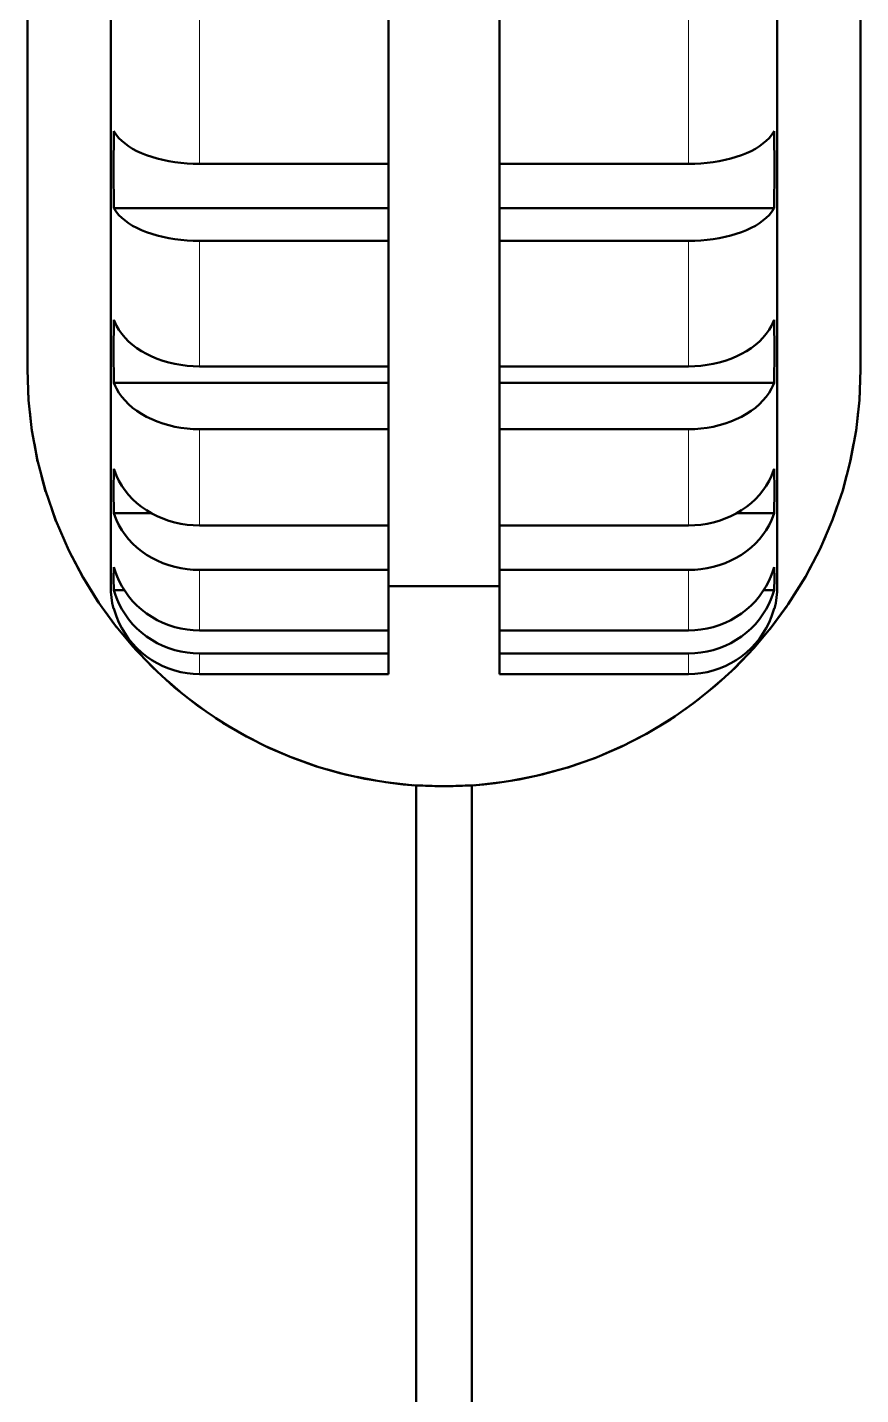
# Model space of a CAD drawing. Header units: millimetres. Extents: x -83 to 206, y -38 to 180.
# Drawn here: x 36.25 to 43.75, y 81.04 to 93.35 of the extents above; entities that cross this region are included whole.
import ezdxf

# ---------------------------------------------------------------- set-up
doc = ezdxf.new("R2010")
doc.units = ezdxf.units.MM
doc.layers.add('TANGENT', color=8, linetype='Continuous', lineweight=18)
doc.layers.add('VISIBLE', color=7, linetype='Continuous', lineweight=50)

msp = doc.modelspace()

# ---------------------------------------------------------------- linework, layer by layer
at = {"layer": 'TANGENT'}
for points in [[(37.8, 93.431), (37.8, 92.983)], [(42.2, 93.431), (42.2, 92.983)], [(37.8, 92.983), (37.8, 92.544)], [(42.2, 92.983), (42.2, 92.544)], [(37.8, 92.544), (37.8, 92.116)], [(42.2, 92.544), (42.2, 92.116)], [(37.8, 91.423), (37.8, 91.031)], [(42.2, 91.423), (42.2, 91.031)], [(37.8, 91.031), (37.8, 90.654)], [(42.2, 91.031), (42.2, 90.654)], [(37.8, 90.654), (37.8, 90.294)], [(42.2, 90.654), (42.2, 90.294)], [(37.8, 89.728), (37.8, 89.419)], [(42.2, 89.728), (42.2, 89.419)], [(37.8, 89.419), (37.8, 89.13)], [(42.2, 89.419), (42.2, 89.13)], [(37.8, 89.13), (37.8, 88.862)], [(42.2, 89.13), (42.2, 88.862)], [(37.8, 88.462), (37.8, 88.256)], [(42.2, 88.462), (42.2, 88.256)], [(37.8, 88.256), (37.8, 88.074)], [(42.2, 88.256), (42.2, 88.074)], [(37.8, 88.074), (37.8, 87.917)], [(42.2, 88.074), (42.2, 87.917)], [(37.8, 87.71), (37.8, 87.622)], [(37.8, 87.622), (37.8, 87.56)], [(42.2, 87.71), (42.2, 87.622)], [(42.2, 87.622), (42.2, 87.56)], [(37.8, 87.56), (37.8, 87.524)], [(42.2, 87.56), (42.2, 87.524)]]:
    msp.add_lwpolyline(points, dxfattribs=at)
at = {"layer": 'VISIBLE'}
for points in [[(37, 93.745), (37, 93.202)], [(43, 93.745), (43, 93.202)], [(36.25, 90.265), (36.25, 93.506)], [(39.5, 92.983), (39.5, 93.431)], [(40.5, 92.983), (40.5, 93.431)], [(43.75, 90.265), (43.75, 93.506)], [(37, 93.202), (37, 92.674)], [(43, 93.202), (43, 92.674)], [(39.5, 92.544), (39.5, 92.983)], [(40.5, 92.544), (40.5, 92.983)], [(37, 92.674), (37, 92.165)], [(43, 92.674), (43, 92.165)], [(39.5, 92.116), (39.5, 92.544)], [(40.5, 92.116), (40.5, 92.544)], [(37.028, 92.411), (37.025, 92.065)], [(37.039, 92.393), (37.028, 92.411)], [(42.961, 92.393), (42.972, 92.411)], [(42.972, 92.411), (42.975, 92.065)], [(37.052, 92.375), (37.039, 92.393)], [(37.074, 92.348), (37.052, 92.375)], [(37.1, 92.323), (37.074, 92.348)], [(37.129, 92.299), (37.1, 92.323)], [(37.161, 92.275), (37.129, 92.299)], [(42.839, 92.275), (42.871, 92.299)], [(42.871, 92.299), (42.9, 92.323)], [(42.9, 92.323), (42.926, 92.348)], [(42.926, 92.348), (42.948, 92.375)], [(42.948, 92.375), (42.961, 92.393)], [(37, 92.165), (37, 91.677)], [(37.197, 92.253), (37.161, 92.275)], [(37.236, 92.232), (37.197, 92.253)], [(37.278, 92.213), (37.236, 92.232)], [(37.322, 92.195), (37.278, 92.213)], [(37.369, 92.179), (37.322, 92.195)], [(37.418, 92.165), (37.369, 92.179)], [(37.469, 92.152), (37.418, 92.165)], [(42.531, 92.152), (42.582, 92.165)], [(42.582, 92.165), (42.631, 92.179)], [(42.631, 92.179), (42.678, 92.195)], [(42.678, 92.195), (42.722, 92.213)], [(42.722, 92.213), (42.764, 92.232)], [(42.764, 92.232), (42.803, 92.253)], [(42.803, 92.253), (42.839, 92.275)], [(43, 92.165), (43, 91.677)], [(37.025, 92.065), (37.028, 91.719)], [(37.522, 92.141), (37.469, 92.152)], [(37.576, 92.132), (37.522, 92.141)], [(37.631, 92.125), (37.576, 92.132)], [(37.687, 92.12), (37.631, 92.125)], [(37.743, 92.117), (37.687, 92.12)], [(37.8, 92.116), (37.743, 92.117)], [(39.5, 92.116), (37.8, 92.116)], [(39.5, 92.116), (39.5, 91.719)], [(42.2, 92.116), (40.5, 92.116)], [(40.5, 92.116), (40.5, 91.719)], [(42.2, 92.116), (42.257, 92.117)], [(42.257, 92.117), (42.313, 92.12)], [(42.313, 92.12), (42.369, 92.125)], [(42.369, 92.125), (42.424, 92.132)], [(42.424, 92.132), (42.478, 92.141)], [(42.478, 92.141), (42.531, 92.152)], [(42.975, 92.065), (42.972, 91.719)], [(37, 91.677), (37, 91.214)], [(39.5, 91.719), (37.028, 91.719)], [(37.039, 91.7), (37.028, 91.719)], [(37.052, 91.682), (37.039, 91.7)], [(37.074, 91.656), (37.052, 91.682)], [(39.5, 91.423), (39.5, 91.719)], [(42.972, 91.719), (40.5, 91.719)], [(40.5, 91.423), (40.5, 91.719)], [(42.926, 91.656), (42.948, 91.682)], [(42.948, 91.682), (42.961, 91.7)], [(42.961, 91.7), (42.972, 91.719)], [(43, 91.677), (43, 91.214)], [(37.1, 91.63), (37.074, 91.656)], [(37.129, 91.606), (37.1, 91.63)], [(37.161, 91.583), (37.129, 91.606)], [(37.197, 91.56), (37.161, 91.583)], [(37.236, 91.54), (37.197, 91.56)], [(42.764, 91.54), (42.803, 91.56)], [(42.803, 91.56), (42.839, 91.583)], [(42.839, 91.583), (42.871, 91.606)], [(42.871, 91.606), (42.9, 91.63)], [(42.9, 91.63), (42.926, 91.656)], [(37.278, 91.52), (37.236, 91.54)], [(37.322, 91.503), (37.278, 91.52)], [(37.369, 91.486), (37.322, 91.503)], [(37.418, 91.472), (37.369, 91.486)], [(37.469, 91.459), (37.418, 91.472)], [(37.522, 91.448), (37.469, 91.459)], [(37.576, 91.439), (37.522, 91.448)], [(37.631, 91.432), (37.576, 91.439)], [(37.687, 91.427), (37.631, 91.432)], [(37.743, 91.424), (37.687, 91.427)], [(37.8, 91.423), (37.743, 91.424)], [(42.2, 91.423), (42.257, 91.424)], [(42.257, 91.424), (42.313, 91.427)], [(42.313, 91.427), (42.369, 91.432)], [(42.369, 91.432), (42.424, 91.439)], [(42.424, 91.439), (42.478, 91.448)], [(42.478, 91.448), (42.531, 91.459)], [(42.531, 91.459), (42.582, 91.472)], [(42.582, 91.472), (42.631, 91.486)], [(42.631, 91.486), (42.678, 91.503)], [(42.678, 91.503), (42.722, 91.52)], [(42.722, 91.52), (42.764, 91.54)], [(39.5, 91.423), (37.8, 91.423)], [(39.5, 91.031), (39.5, 91.423)], [(42.2, 91.423), (40.5, 91.423)], [(40.5, 91.031), (40.5, 91.423)], [(37, 91.214), (37, 90.778)], [(43, 91.214), (43, 90.778)], [(39.5, 90.654), (39.5, 91.031)], [(40.5, 90.654), (40.5, 91.031)], [(37, 90.778), (37, 90.371)], [(37.028, 90.712), (37.025, 90.429)], [(37.039, 90.686), (37.028, 90.712)], [(42.961, 90.686), (42.972, 90.712)], [(42.972, 90.712), (42.975, 90.429)], [(43, 90.778), (43, 90.371)], [(37.052, 90.66), (37.039, 90.686)], [(37.074, 90.623), (37.052, 90.66)], [(37.1, 90.587), (37.074, 90.623)], [(37.129, 90.552), (37.1, 90.587)], [(39.5, 90.654), (39.5, 90.146)], [(39.5, 90.294), (39.5, 90.654)], [(40.5, 90.654), (40.5, 90.146)], [(40.5, 90.294), (40.5, 90.654)], [(42.871, 90.552), (42.9, 90.587)], [(42.9, 90.587), (42.926, 90.623)], [(42.926, 90.623), (42.948, 90.66)], [(42.948, 90.66), (42.961, 90.686)], [(37.161, 90.519), (37.129, 90.552)], [(37.197, 90.488), (37.161, 90.519)], [(37.236, 90.459), (37.197, 90.488)], [(37.278, 90.431), (37.236, 90.459)], [(42.722, 90.431), (42.764, 90.459)], [(42.764, 90.459), (42.803, 90.488)], [(42.803, 90.488), (42.839, 90.519)], [(42.839, 90.519), (42.871, 90.552)], [(37, 90.371), (37, 89.995)], [(37.025, 90.429), (37.028, 90.146)], [(37.322, 90.406), (37.278, 90.431)], [(37.369, 90.383), (37.322, 90.406)], [(37.418, 90.363), (37.369, 90.383)], [(37.469, 90.345), (37.418, 90.363)], [(37.522, 90.33), (37.469, 90.345)], [(37.576, 90.317), (37.522, 90.33)], [(37.631, 90.307), (37.576, 90.317)], [(42.369, 90.307), (42.424, 90.317)], [(42.424, 90.317), (42.478, 90.33)], [(42.478, 90.33), (42.531, 90.345)], [(42.531, 90.345), (42.582, 90.363)], [(42.582, 90.363), (42.631, 90.383)], [(42.631, 90.383), (42.678, 90.406)], [(42.678, 90.406), (42.722, 90.431)], [(42.975, 90.429), (42.972, 90.146)], [(43, 90.371), (43, 89.995)], [(36.25, 90.265), (36.26, 89.991)], [(36.26, 89.988), (36.25, 90.265)], [(37.687, 90.3), (37.631, 90.307)], [(37.743, 90.296), (37.687, 90.3)], [(37.8, 90.294), (37.743, 90.296)], [(39.5, 90.294), (37.8, 90.294)], [(42.2, 90.294), (40.5, 90.294)], [(42.2, 90.294), (42.257, 90.296)], [(42.257, 90.296), (42.313, 90.3)], [(42.313, 90.3), (42.369, 90.307)], [(43.75, 90.265), (43.74, 89.991)], [(43.75, 90.265), (43.74, 89.988)], [(39.5, 90.146), (37.028, 90.146)], [(37.039, 90.12), (37.028, 90.146)], [(37.052, 90.094), (37.039, 90.12)], [(37.074, 90.057), (37.052, 90.094)], [(39.5, 89.728), (39.5, 90.146)], [(42.972, 90.146), (40.5, 90.146)], [(40.5, 89.728), (40.5, 90.146)], [(42.926, 90.057), (42.948, 90.094)], [(42.948, 90.094), (42.961, 90.12)], [(42.961, 90.12), (42.972, 90.146)], [(36.26, 89.991), (36.29, 89.718)], [(37, 89.995), (37, 89.653)], [(37.1, 90.021), (37.074, 90.057)], [(37.129, 89.987), (37.1, 90.021)], [(37.161, 89.954), (37.129, 89.987)], [(37.197, 89.922), (37.161, 89.954)], [(42.803, 89.922), (42.839, 89.954)], [(42.839, 89.954), (42.871, 89.987)], [(42.871, 89.987), (42.9, 90.021)], [(42.9, 90.021), (42.926, 90.057)], [(43, 89.995), (43, 89.653)], [(43.74, 89.991), (43.71, 89.718)], [(36.291, 89.712), (36.271, 89.892)], [(37.236, 89.893), (37.197, 89.922)], [(37.278, 89.866), (37.236, 89.893)], [(37.322, 89.84), (37.278, 89.866)], [(37.369, 89.818), (37.322, 89.84)], [(42.631, 89.818), (42.678, 89.84)], [(42.678, 89.84), (42.722, 89.866)], [(42.722, 89.866), (42.764, 89.893)], [(42.764, 89.893), (42.803, 89.922)], [(43.729, 89.892), (43.709, 89.712)], [(36.29, 89.718), (36.34, 89.447)], [(37.418, 89.797), (37.369, 89.818)], [(37.469, 89.779), (37.418, 89.797)], [(37.522, 89.764), (37.469, 89.779)], [(37.576, 89.751), (37.522, 89.764)], [(37.631, 89.741), (37.576, 89.751)], [(37.687, 89.734), (37.631, 89.741)], [(37.743, 89.73), (37.687, 89.734)], [(37.8, 89.728), (37.743, 89.73)], [(39.5, 89.728), (37.8, 89.728)], [(39.5, 89.419), (39.5, 89.728)], [(42.2, 89.728), (40.5, 89.728)], [(40.5, 89.419), (40.5, 89.728)], [(42.2, 89.728), (42.257, 89.73)], [(42.257, 89.73), (42.313, 89.734)], [(42.313, 89.734), (42.369, 89.741)], [(42.369, 89.741), (42.424, 89.751)], [(42.424, 89.751), (42.478, 89.764)], [(42.478, 89.764), (42.531, 89.779)], [(42.531, 89.779), (42.582, 89.797)], [(42.582, 89.797), (42.631, 89.818)], [(43.71, 89.718), (43.66, 89.447)], [(36.342, 89.439), (36.313, 89.596)], [(37, 89.653), (37, 89.347)], [(43, 89.653), (43, 89.347)], [(43.687, 89.596), (43.657, 89.439)], [(36.34, 89.447), (36.412, 89.176)], [(37, 89.347), (37, 89.078)], [(37.028, 89.373), (37.025, 89.173)], [(37.039, 89.341), (37.028, 89.373)], [(37.052, 89.31), (37.039, 89.341)], [(39.5, 89.13), (39.5, 89.419)], [(40.5, 89.13), (40.5, 89.419)], [(42.948, 89.31), (42.961, 89.341)], [(42.961, 89.341), (42.972, 89.373)], [(42.972, 89.373), (42.975, 89.173)], [(43, 89.347), (43, 89.078)], [(43.66, 89.447), (43.589, 89.178)], [(36.414, 89.168), (36.377, 89.307)], [(37.074, 89.264), (37.052, 89.31)], [(37.1, 89.22), (37.074, 89.264)], [(37.129, 89.178), (37.1, 89.22)], [(42.871, 89.178), (42.9, 89.22)], [(42.9, 89.22), (42.926, 89.264)], [(42.926, 89.264), (42.948, 89.31)], [(43.624, 89.313), (43.586, 89.169)], [(36.412, 89.176), (36.505, 88.906)], [(37.025, 89.173), (37.028, 88.973)], [(37.161, 89.138), (37.129, 89.178)], [(37.197, 89.099), (37.161, 89.138)], [(37.236, 89.064), (37.197, 89.099)], [(39.5, 88.862), (39.5, 89.13)], [(40.5, 88.862), (40.5, 89.13)], [(42.764, 89.064), (42.803, 89.099)], [(42.803, 89.099), (42.839, 89.138)], [(42.839, 89.138), (42.871, 89.178)], [(42.975, 89.173), (42.972, 88.973)], [(43.589, 89.178), (43.498, 88.912)], [(36.507, 88.901), (36.469, 89.01)], [(37, 89.078), (37, 88.847)], [(37.365, 88.973), (37.028, 88.973)], [(37.039, 88.941), (37.028, 88.973)], [(37.278, 89.03), (37.236, 89.064)], [(37.322, 88.999), (37.278, 89.03)], [(37.369, 88.971), (37.322, 88.999)], [(37.418, 88.946), (37.369, 88.971)], [(42.582, 88.946), (42.631, 88.971)], [(42.631, 88.971), (42.678, 88.999)], [(42.972, 88.973), (42.635, 88.973)], [(42.678, 88.999), (42.722, 89.03)], [(42.722, 89.03), (42.764, 89.064)], [(42.961, 88.941), (42.972, 88.973)], [(43, 89.078), (43, 88.847)], [(43.54, 89.036), (43.494, 88.904)], [(36.505, 88.906), (36.622, 88.636)], [(37, 88.847), (37, 88.657)], [(37.052, 88.91), (37.039, 88.941)], [(37.074, 88.864), (37.052, 88.91)], [(37.1, 88.82), (37.074, 88.864)], [(37.469, 88.924), (37.418, 88.946)], [(37.522, 88.905), (37.469, 88.924)], [(37.576, 88.89), (37.522, 88.905)], [(37.631, 88.878), (37.576, 88.89)], [(37.687, 88.869), (37.631, 88.878)], [(37.743, 88.864), (37.687, 88.869)], [(37.8, 88.862), (37.743, 88.864)], [(39.5, 88.862), (37.8, 88.862)], [(39.5, 88.462), (39.5, 88.862)], [(42.2, 88.862), (40.5, 88.862)], [(40.5, 88.462), (40.5, 88.862)], [(42.2, 88.862), (42.257, 88.864)], [(42.257, 88.864), (42.313, 88.869)], [(42.313, 88.869), (42.369, 88.878)], [(42.369, 88.878), (42.424, 88.89)], [(42.424, 88.89), (42.478, 88.905)], [(42.478, 88.905), (42.531, 88.924)], [(42.531, 88.924), (42.582, 88.946)], [(42.9, 88.82), (42.926, 88.864)], [(42.926, 88.864), (42.948, 88.91)], [(42.948, 88.91), (42.961, 88.941)], [(43, 88.847), (43, 88.657)], [(43.498, 88.912), (43.386, 88.652)], [(37.129, 88.778), (37.1, 88.82)], [(37.161, 88.738), (37.129, 88.778)], [(37.197, 88.699), (37.161, 88.738)], [(42.803, 88.699), (42.839, 88.738)], [(42.839, 88.738), (42.871, 88.778)], [(42.871, 88.778), (42.9, 88.82)], [(43.434, 88.764), (43.382, 88.645)], [(36.752, 88.391), (36.622, 88.637)], [(36.622, 88.636), (36.751, 88.393)], [(37, 88.657), (37, 88.508)], [(37.236, 88.664), (37.197, 88.699)], [(37.278, 88.63), (37.236, 88.664)], [(37.322, 88.599), (37.278, 88.63)], [(37.369, 88.571), (37.322, 88.599)], [(42.631, 88.571), (42.678, 88.599)], [(42.678, 88.599), (42.722, 88.63)], [(42.722, 88.63), (42.764, 88.664)], [(42.764, 88.664), (42.803, 88.699)], [(43, 88.657), (43, 88.508)], [(43.386, 88.652), (43.253, 88.399)], [(37, 88.508), (37, 88.401)], [(37.028, 88.488), (37.025, 88.384)], [(37.039, 88.452), (37.028, 88.488)], [(37.418, 88.546), (37.369, 88.571)], [(37.469, 88.524), (37.418, 88.546)], [(37.522, 88.505), (37.469, 88.524)], [(37.576, 88.49), (37.522, 88.505)], [(37.631, 88.478), (37.576, 88.49)], [(37.687, 88.469), (37.631, 88.478)], [(42.313, 88.469), (42.369, 88.478)], [(42.369, 88.478), (42.424, 88.49)], [(42.424, 88.49), (42.478, 88.505)], [(42.478, 88.505), (42.531, 88.524)], [(42.531, 88.524), (42.582, 88.546)], [(42.582, 88.546), (42.631, 88.571)], [(42.961, 88.452), (42.972, 88.488)], [(42.972, 88.488), (42.975, 88.384)], [(43, 88.508), (43, 88.401)], [(43.302, 88.492), (43.25, 88.395)], [(36.751, 88.393), (36.884, 88.178)], [(36.894, 88.165), (36.766, 88.369)], [(37, 88.401), (37, 88.337)], [(37.025, 88.384), (37.028, 88.281)], [(37.052, 88.417), (37.039, 88.452)], [(37.074, 88.366), (37.052, 88.417)], [(37.1, 88.317), (37.074, 88.366)], [(37.743, 88.464), (37.687, 88.469)], [(37.8, 88.462), (37.743, 88.464)], [(39.5, 88.462), (37.8, 88.462)], [(39.5, 88.256), (39.5, 88.462)], [(42.2, 88.462), (40.5, 88.462)], [(40.5, 88.256), (40.5, 88.462)], [(42.2, 88.462), (42.257, 88.464)], [(42.257, 88.464), (42.313, 88.469)], [(42.9, 88.317), (42.926, 88.366)], [(42.926, 88.366), (42.948, 88.417)], [(42.948, 88.417), (42.961, 88.452)], [(42.975, 88.384), (42.972, 88.281)], [(43, 88.401), (43, 88.337)], [(43.253, 88.399), (43.099, 88.153)], [(37, 88.337), (37, 88.315)], [(37.002, 88.264), (37, 88.315)], [(37.006, 88.214), (37.002, 88.264)], [(37.122, 88.281), (37.028, 88.281)], [(37.039, 88.245), (37.028, 88.281)], [(37.052, 88.21), (37.039, 88.245)], [(37.129, 88.27), (37.1, 88.317)], [(37.161, 88.225), (37.129, 88.27)], [(40.5, 88.315), (39.5, 88.315)], [(39.5, 87.71), (39.5, 88.256)], [(39.5, 88.074), (39.5, 88.256)], [(40.5, 87.71), (40.5, 88.256)], [(40.5, 88.074), (40.5, 88.256)], [(42.839, 88.225), (42.871, 88.27)], [(42.871, 88.27), (42.9, 88.317)], [(42.972, 88.281), (42.878, 88.281)], [(42.948, 88.21), (42.961, 88.245)], [(42.961, 88.245), (42.972, 88.281)], [(42.994, 88.214), (42.998, 88.264)], [(42.998, 88.264), (43, 88.315)], [(43, 88.337), (43, 88.315)], [(36.884, 88.178), (37.033, 87.971)], [(37.014, 88.164), (37.006, 88.214)], [(37.025, 88.115), (37.014, 88.164)], [(37.028, 88.115), (37.025, 88.115)], [(37.039, 88.078), (37.028, 88.115)], [(37.074, 88.159), (37.052, 88.21)], [(37.1, 88.11), (37.074, 88.159)], [(37.129, 88.063), (37.1, 88.11)], [(37.197, 88.182), (37.161, 88.225)], [(37.236, 88.142), (37.197, 88.182)], [(37.278, 88.105), (37.236, 88.142)], [(37.322, 88.07), (37.278, 88.105)], [(42.678, 88.07), (42.722, 88.105)], [(42.722, 88.105), (42.764, 88.142)], [(42.764, 88.142), (42.803, 88.182)], [(42.803, 88.182), (42.839, 88.225)], [(42.871, 88.063), (42.9, 88.11)], [(42.9, 88.11), (42.926, 88.159)], [(42.926, 88.159), (42.948, 88.21)], [(43.089, 88.14), (42.937, 87.933)], [(43.099, 88.153), (42.943, 87.941)], [(42.961, 88.078), (42.972, 88.115)], [(42.972, 88.115), (42.975, 88.115)], [(42.975, 88.115), (42.986, 88.164)], [(42.986, 88.164), (42.994, 88.214)], [(43.114, 88.177), (43.099, 88.153)], [(37.052, 87.948), (36.949, 88.088)], [(37.052, 88.042), (37.039, 88.078)], [(37.074, 87.989), (37.052, 88.042)], [(37.1, 87.938), (37.074, 87.989)], [(37.161, 88.018), (37.129, 88.063)], [(37.197, 87.975), (37.161, 88.018)], [(37.369, 88.039), (37.322, 88.07)], [(37.418, 88.011), (37.369, 88.039)], [(37.469, 87.987), (37.418, 88.011)], [(37.522, 87.966), (37.469, 87.987)], [(39.5, 87.917), (39.5, 88.074)], [(40.5, 87.917), (40.5, 88.074)], [(42.478, 87.966), (42.531, 87.987)], [(42.531, 87.987), (42.582, 88.011)], [(42.582, 88.011), (42.631, 88.039)], [(42.631, 88.039), (42.678, 88.07)], [(42.803, 87.975), (42.839, 88.018)], [(42.839, 88.018), (42.871, 88.063)], [(42.9, 87.938), (42.926, 87.989)], [(42.926, 87.989), (42.948, 88.042)], [(42.948, 88.042), (42.961, 88.078)], [(37.033, 87.971), (37.199, 87.772)], [(37.129, 87.89), (37.1, 87.938)], [(37.227, 87.743), (37.123, 87.863)], [(37.161, 87.843), (37.129, 87.89)], [(37.236, 87.935), (37.197, 87.975)], [(37.278, 87.898), (37.236, 87.935)], [(37.322, 87.863), (37.278, 87.898)], [(37.369, 87.832), (37.322, 87.863)], [(37.576, 87.948), (37.522, 87.966)], [(37.631, 87.935), (37.576, 87.948)], [(37.687, 87.925), (37.631, 87.935)], [(37.743, 87.919), (37.687, 87.925)], [(37.8, 87.917), (37.743, 87.919)], [(39.5, 87.917), (37.8, 87.917)], [(42.2, 87.917), (40.5, 87.917)], [(42.2, 87.917), (42.257, 87.919)], [(42.257, 87.919), (42.313, 87.925)], [(42.313, 87.925), (42.369, 87.935)], [(42.369, 87.935), (42.424, 87.948)], [(42.424, 87.948), (42.478, 87.966)], [(42.631, 87.832), (42.678, 87.863)], [(42.678, 87.863), (42.722, 87.898)], [(42.722, 87.898), (42.764, 87.935)], [(42.764, 87.935), (42.803, 87.975)], [(42.898, 87.887), (42.766, 87.734)], [(42.943, 87.941), (42.788, 87.757)], [(42.839, 87.843), (42.871, 87.89)], [(42.871, 87.89), (42.9, 87.938)], [(37.197, 87.799), (37.161, 87.843)], [(37.236, 87.757), (37.197, 87.799)], [(37.199, 87.772), (37.379, 87.583)], [(37.278, 87.719), (37.236, 87.757)], [(37.418, 87.804), (37.369, 87.832)], [(37.469, 87.78), (37.418, 87.804)], [(37.522, 87.759), (37.469, 87.78)], [(37.576, 87.741), (37.522, 87.759)], [(37.631, 87.728), (37.576, 87.741)], [(42.369, 87.728), (42.424, 87.741)], [(42.424, 87.741), (42.478, 87.759)], [(42.478, 87.759), (42.531, 87.78)], [(42.531, 87.78), (42.582, 87.804)], [(42.582, 87.804), (42.631, 87.832)], [(42.788, 87.757), (42.62, 87.582)], [(42.722, 87.719), (42.764, 87.757)], [(42.764, 87.757), (42.803, 87.799)], [(42.803, 87.799), (42.839, 87.843)], [(37.322, 87.683), (37.278, 87.719)], [(37.417, 87.549), (37.309, 87.657)], [(37.369, 87.651), (37.322, 87.683)], [(37.418, 87.622), (37.369, 87.651)], [(37.469, 87.596), (37.418, 87.622)], [(37.687, 87.718), (37.631, 87.728)], [(37.743, 87.712), (37.687, 87.718)], [(37.8, 87.71), (37.743, 87.712)], [(39.5, 87.71), (37.8, 87.71)], [(39.5, 87.56), (39.5, 87.71)], [(39.5, 87.622), (39.5, 87.71)], [(39.5, 87.56), (39.5, 87.622)], [(42.2, 87.71), (40.5, 87.71)], [(40.5, 87.56), (40.5, 87.71)], [(40.5, 87.622), (40.5, 87.71)], [(40.5, 87.56), (40.5, 87.622)], [(42.2, 87.71), (42.257, 87.712)], [(42.257, 87.712), (42.313, 87.718)], [(42.313, 87.718), (42.369, 87.728)], [(42.531, 87.596), (42.582, 87.622)], [(42.7, 87.665), (42.581, 87.546)], [(42.582, 87.622), (42.631, 87.651)], [(42.631, 87.651), (42.678, 87.683)], [(42.678, 87.683), (42.722, 87.719)], [(37.379, 87.583), (37.575, 87.405)], [(37.522, 87.575), (37.469, 87.596)], [(37.576, 87.557), (37.522, 87.575)], [(37.631, 87.543), (37.576, 87.557)], [(37.687, 87.533), (37.631, 87.543)], [(37.743, 87.526), (37.687, 87.533)], [(37.8, 87.524), (37.743, 87.526)], [(39.5, 87.524), (37.8, 87.524)], [(39.5, 87.524), (39.5, 87.56)], [(40.5, 87.524), (40.5, 87.56)], [(42.2, 87.524), (40.5, 87.524)], [(42.2, 87.524), (42.257, 87.526)], [(42.257, 87.526), (42.313, 87.533)], [(42.313, 87.533), (42.369, 87.543)], [(42.369, 87.543), (42.424, 87.557)], [(42.424, 87.557), (42.478, 87.575)], [(42.62, 87.582), (42.439, 87.417)], [(42.478, 87.575), (42.531, 87.596)], [(37.621, 87.369), (37.508, 87.466)], [(37.575, 87.405), (37.785, 87.239)], [(42.439, 87.417), (42.245, 87.262)], [(42.503, 87.475), (42.382, 87.371)], [(37.839, 87.203), (37.721, 87.29)], [(42.245, 87.262), (42.04, 87.118)], [(42.296, 87.302), (42.169, 87.208)], [(37.785, 87.239), (38.009, 87.087)], [(38.075, 87.049), (37.947, 87.129)], [(42.04, 87.118), (41.822, 86.988)], [(42.078, 87.145), (41.942, 87.059)], [(38.009, 87.087), (38.222, 86.963)], [(41.85, 87.004), (41.7, 86.925)], [(38.324, 86.912), (38.169, 86.994)], [(38.222, 86.963), (38.422, 86.863)], [(38.63, 86.774), (38.394, 86.877)], [(41.611, 86.88), (41.432, 86.801)], [(41.822, 86.988), (41.595, 86.871)], [(38.422, 86.863), (38.63, 86.774)], [(38.63, 86.774), (38.843, 86.698)], [(38.873, 86.689), (38.632, 86.774)], [(41.364, 86.772), (41.108, 86.683)], [(41.357, 86.769), (41.112, 86.684)], [(41.595, 86.871), (41.357, 86.769)], [(38.843, 86.698), (39.063, 86.634)], [(39.123, 86.62), (38.952, 86.666)], [(39.063, 86.634), (39.286, 86.584)], [(41.08, 86.675), (40.855, 86.615)], [(41.112, 86.684), (40.884, 86.621)], [(39.384, 86.568), (39.214, 86.6)], [(39.286, 86.584), (39.514, 86.547)], [(39.708, 86.527), (39.473, 86.553)], [(39.514, 86.547), (39.632, 86.533)], [(39.632, 86.533), (39.75, 86.523)], [(39.975, 86.516), (39.728, 86.525)], [(39.75, 84.72), (39.75, 86.523)], [(39.75, 86.523), (39.917, 86.516)], [(39.917, 86.516), (40.083, 86.516)], [(40.273, 86.525), (40.025, 86.516)], [(40.083, 86.516), (40.25, 86.523)], [(40.358, 86.532), (40.25, 86.523)], [(40.25, 84.72), (40.25, 86.523)], [(40.522, 86.553), (40.29, 86.527)], [(40.465, 86.544), (40.358, 86.532)], [(40.676, 86.576), (40.465, 86.544)], [(40.786, 86.6), (40.602, 86.565)], [(40.884, 86.621), (40.676, 86.576)], [(39.75, 82.902), (39.75, 84.72)], [(40.25, 82.902), (40.25, 84.72)], [(39.75, 77.77), (39.75, 82.902)], [(40.25, 77.77), (40.25, 82.902)]]:
    msp.add_lwpolyline(points, dxfattribs=at)

doc.saveas('drawing.dxf')
